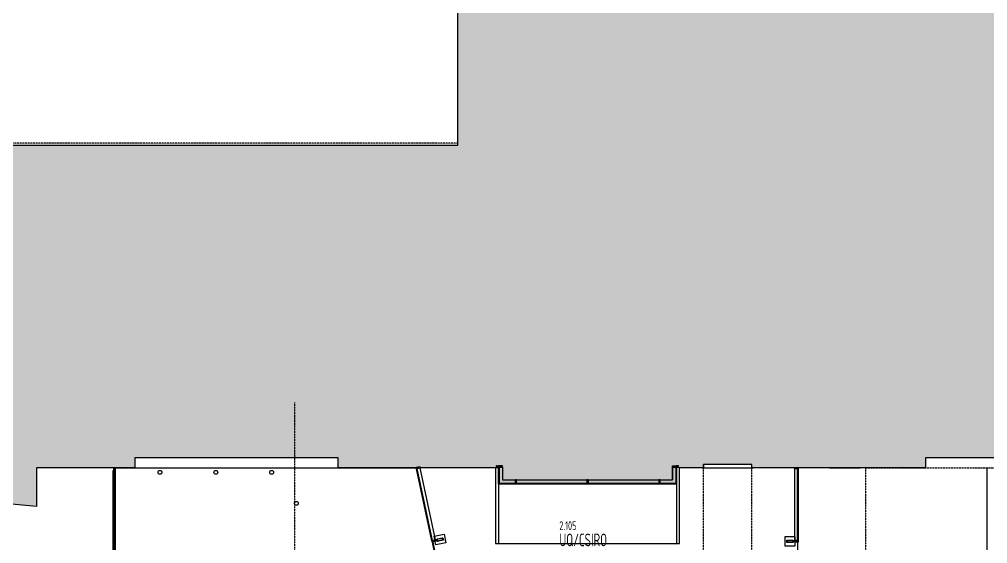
# Model space of a CAD drawing. Header units: millimetres. Extents: x -45258 to 103756, y -3540 to 105026.
# Drawn here: x -12963 to 25188, y 37731 to 58404 of the extents above; entities that cross this region are included whole.
import ezdxf
from ezdxf.enums import TextEntityAlignment as Align

# ---------------------------------------------------------------- set-up
doc = ezdxf.new("R2010")
doc.units = ezdxf.units.MM
doc.header["$LTSCALE"] = 0.4
doc.linetypes.add('BLD-80-FL-2$0$HIDDEN', pattern=[0.375, 0.25, -0.125])
for name, color, linetype in [('BLD-80-FL-2$0$FL-EXST-8CO', 8, 'Continuous'), ('BLD-80-FL-2$0$FU-FIXD-8CO-EXST', 8, 'Continuous'), ('BLD-80-FL-2$0$ST-EXST-1CO', 1, 'Continuous'), ('BLD-80-FL-2$0$ST-EXST-6CO', 6, 'Continuous'), ('BLD-80-FL-2$0$ST-EXST-7CO', 7, 'Continuous'), ('BLD-80-FL-2$0$TX-EXST-6CO', 6, 'Continuous'), ('BLD-80-FL-2$0$WN-EXST-8CO', 8, 'Continuous'), ('XREF', 8, 'Continuous')]:
    doc.layers.add(name, color=color, linetype=linetype)
doc.layers.add('BLD-80-FL-2$0$SI-BUIL-253CO', color=253, linetype='Continuous', lineweight=25)
doc.styles.add('BLD-80-FL-2$0$ISO3098B', font='isocp2.shx', dxfattribs={"width": 0.8})

# ---------------------------------------------------------------- blocks, each defined once
blk = doc.blocks.new('BLD-80-FL-2', base_point=(226.58, 457.44))
at = {"layer": 'BLD-80-FL-2$0$SI-BUIL-253CO'}
blk.add_hatch(color=256, dxfattribs=at).paths.add_polyline_path([(23123.55, 77073.06), (9254.79, 85376.19), (10148.8, 87209.18), (10755.49, 86913.28), (10878.22, 87164.93), (-2603.68, 93740.5), (-2726.42, 93488.84), (-2052.33, 93160.06), (-2730.07, 91776.88), (-7161.66, 94797.4), (-6824.93, 95487.8), (-6797.96, 95474.65), (-6675.22, 95726.31), (-7834.67, 96291.81), (-7214.37, 97563.6), (-6311.15, 97123.07), (-6223.47, 97302.83), (-8569.27, 98446.95), (-8613.1, 98357.07), (-9777.04, 98924.76), (-9470.18, 99553.91), (-9721.84, 99676.66), (-10692.84, 97685.82), (-23365.84, 103866.85), (-23488.58, 103615.18), (-22881.9, 103319.28), (-23780, 101477.9), (-35572.35, 105483.84), (-37309.34, 101922.48), (-35260.09, 100922.99), (-36145.6, 99107.43), (-39561.02, 100773.24), (-39683.76, 100521.57), (-39166.96, 100269.51), (-39692.27, 99192.45), (-42785.82, 100186.01), (-43730.73, 97243.97), (-43979.29, 97365.2), (-45031.38, 95208.1), (-44472.19, 94935.36), (-44665.3, 94334.1), (-39438.83, 91784.98), (-40545.71, 89515.56), (-41085.27, 89778.71), (-41457.91, 89014.71), (-42521.99, 89533.69), (-42332.44, 89804.67), (-42455.36, 89890.65), (-43659.04, 88169.85), (-43618.07, 88141.19), (-44240.58, 87251.25), (-42831.95, 86265.92), (-42885.2, 86156.73), (-37053, 82077.14), (-37774.34, 80598.18), (-38268.67, 80839.28), (-38391.56, 80587.34), (4539.95, 59648.66), (4539.96, 53900.04), (-27575.04, 53900.02), (-27575.04, 47393.43), (-25375.03, 46575.19), (-25375.03, 43675.01), (-21378.8, 43675.01), (-21828.99, 41725), (-39800.05, 41725), (-39800.05, 41174.99), (-21681.52, 41175), (-21825.1, 40553.11), (-12060.03, 39650.94), (-12060.03, 41175.01), (-8185.03, 41175.02), (-8185.03, 41575.01), (-175.03, 41575.01), (-175.03, 41175), (6147.57, 41175), (6147.57, 40547.6), (13152.38, 40550.01), (13152.38, 41200.01), (13249.97, 41200.01), (13249.97, 41175), (14222.95, 41175), (14222.95, 41314.96), (16126.87, 41314.96), (16126.87, 41174.99), (22962.47, 41175), (22962.47, 41574.99), (30987.47, 41575), (30987.47, 41175), (36162.47, 41175), (36162.47, 41575), (44187.47, 41575), (44187.47, 41175.01), (49362.47, 41175), (49362.47, 41725.01), (57387.47, 41725.02), (57387.47, 41175.02), (62562.47, 41175.02), (62562.47, 41725), (70587.47, 41725), (70587.47, 41175), (74612.47, 41174.99), (83787.47, 41174.98), (83787.47, 41175.05), (87812.47, 41175.05), (87811.33, 41725), (90249.97, 41725.04), (90249.97, 41175.04), (103843.9, 41174.98), (103982.92, 41777.16), (99910.08, 43763.61), (99851.21, 43508.61), (98405.17, 44213.9), (98516.95, 44443.09), (58142.45, 64135), (56650.93, 60809.26), (51860.51, 61915.2), (51974.43, 65119.63), (51879.49, 65123.01), (51929.4, 66527.12, 0.41421356), (50893.27, 67639.64), (47865.09, 67747.29), (47908.63, 68972.07), (39909.85, 72878.16), (30173.51, 73224.29), (30276.54, 76122.46), (27118.53, 76234.73), (27015.5, 73336.56), (22078.62, 73512.06), (22026.82, 73515.57), (21399.01, 73537.22)])
at = {"layer": 'BLD-80-FL-2$0$FL-EXST-8CO'}
for p, q in [((2908.31, 41160.01), (-8955.03, 41160)), ((6022.57, 41200), (6022.57, 38192.31)), ((6147.57, 41200), (6147.57, 38183.75)), ((13152.38, 41200), (13152.38, 38183.75)), ((13273.47, 38192.32), (13277.38, 41200)), ((14174.97, 41175), (16174.97, 41175)), ((19187.47, 41175), (20399.97, 41175)), ((6022.57, 38192.31), (13273.47, 38192.32))]:
    blk.add_line(p, q, dxfattribs=at)
for points in [[(-8955.03, 34849.11), (-8955.03, 41175), (-9045.03, 41175)], [(-8985.03, 34849.11), (-8985.03, 41145), (-9045.03, 41145)], [(-9015.03, 34850), (-9015.03, 41105), (-9045.03, 41105)], [(-9045.03, 34950.79), (-9045.03, 41075), (-9045.03, 41075)], [(25399.98, 27445), (25399.97, 41175)]]:
    blk.add_lwpolyline(points, dxfattribs=at)
for points in [[(3997.62, 38560.2), (4070.09, 38217.78), (3678.76, 38134.96), (3606.29, 38477.37)], [(17424.96, 38455.83), (17424.96, 38105.83), (17824.96, 38105.83), (17824.96, 38455.83)]]:
    blk.add_lwpolyline(points, close=True, dxfattribs=at)
at = {"layer": 'BLD-80-FL-2$0$FU-FIXD-8CO-EXST'}
for centre in [(-7196.45, 41000.25), (-4996.45, 41000.26), (-2796.45, 41000.26), (-1820.59, 39775)]:
    blk.add_circle(centre, 75, dxfattribs=at)
at = {"layer": 'BLD-80-FL-2$0$ST-EXST-1CO', "linetype": 'Continuous'}
for p, q in [((4539.96, 53900.04), (4539.95, 59648.66)), ((-27575.04, 53900.02), (4539.96, 53900.04)), ((-175.03, 41575.01), (-8185.03, 41575.01)), ((-8185.03, 41575.01), (-8185.03, 41175.02)), ((-175.03, 41175), (-175.03, 41575.01)), ((16126.87, 41314.96), (14222.95, 41314.96)), ((14222.95, 41314.96), (14222.95, 41175)), ((16126.87, 41174.99), (16126.87, 41314.96)), ((30987.47, 41575), (22962.47, 41574.99)), ((22962.47, 41574.99), (22962.47, 41175)), ((-8185.03, 41175.02), (-12060.03, 41175.01)), ((-12060.03, 41175.01), (-12060.03, 39650.94)), ((6147.57, 41175), (-175.03, 41175)), ((6147.57, 40547.6), (6147.57, 41175)), ((13249.97, 41200.01), (13152.38, 41200.01)), ((13152.38, 41200.01), (13152.38, 40550.01)), ((13249.97, 41175), (13249.97, 41200.01)), ((14222.95, 41175), (13249.97, 41175)), ((22962.47, 41175), (16126.87, 41174.99)), ((-12060.03, 39650.94), (-21825.1, 40553.11)), ((13152.38, 40550.01), (6147.57, 40547.6))]:
    blk.add_line(p, q, dxfattribs=at)
at = {"layer": 'BLD-80-FL-2$0$ST-EXST-6CO'}
for p, q in [((17789.96, 41175), (17194.97, 41175)), ((3969.79, 38329.44), (3728.88, 38278.45)), ((3926.4, 38404.07), (3734.65, 38363.49)), ((3953.46, 38334.16), (3738.23, 38288.61)), ((17499.96, 38325.83), (17746.21, 38325.83)), ((17514.96, 38317.83), (17734.96, 38317.83)), ((17526.96, 38243.83), (17722.96, 38243.83))]:
    blk.add_line(p, q, dxfattribs=at)
at = {"layer": 'BLD-80-FL-2$0$ST-EXST-6CO', "linetype": 'Continuous'}
blk.add_line((17789.96, 41175), (17194.97, 41175), dxfattribs=at)
at = {"layer": 'BLD-80-FL-2$0$ST-EXST-6CO'}
for points in [[(3725.39, 38349.27), (3739.89, 38280.78), (3725.21, 38277.68), (3706.58, 38365.73), (3951.16, 38417.49), (3969.79, 38329.44), (3955.12, 38326.34), (3940.63, 38394.82)], [(17734.96, 38255.83), (17734.96, 38325.83), (17749.96, 38325.83), (17749.96, 38235.83), (17499.96, 38235.83), (17499.96, 38325.83), (17514.96, 38325.83), (17514.96, 38255.83)]]:
    blk.add_lwpolyline(points, dxfattribs=at)
for centre, start, end in [((3737.13, 38351.75), 101.9498, 191.9498), ((3928.88, 38392.33), 11.9498, 101.9498), ((17526.96, 38255.83), 180, 270), ((17722.96, 38255.83), 270, 360)]:
    blk.add_arc(centre, 12, start, end, dxfattribs=at)
at = {"layer": 'BLD-80-FL-2$0$ST-EXST-7CO', "linetype": 'BLD-80-FL-2$0$HIDDEN', "ltscale": 100}
for p, q in [((-1900.37, 43749.98), (-1870.27, 8089.98)), ((16122.68, 27380), (16126.87, 41314.96)), ((20599.99, 41175), (30987.47, 41175.01))]:
    blk.add_line(p, q, dxfattribs=at)
for points in [[(4539.96, 53975.04), (-34700.04, 53975.01), (-34700.04, 48273.34), (-26500.03, 45225.17), (-26500.03, 43999.94), (-27650.03, 44000.01), (-27650.03, 38300), (-9225.02, 31447.18), (-9225.02, 29550), (13749.98, 29550.02)], [(14124.98, 27380), (14222.95, 27380), (14222.95, 41314.96)], [(20599.99, 41175), (20599.97, 37413.54), (23775.04, 36656.52), (23775.04, 32125), (16600.02, 32125)]]:
    blk.add_lwpolyline(points, dxfattribs=at)
at = {"layer": 'BLD-80-FL-2$0$WN-EXST-8CO'}
for p, q in [((3050.99, 41221.9), (2901.88, 41190.35)), ((3049.6, 41219.77), (2929.78, 41194.41)), ((3053.61, 41200.83), (3049.6, 41219.77)), ((3061.34, 41172.98), (3050.99, 41221.9)), ((6059.97, 41250), (6049.97, 41250)), ((6299.97, 41250), (6147.57, 41250)), ((6147.57, 41200), (6147.57, 41249.88)), ((6149.57, 41224), (6149.57, 41248.2)), ((6173.7, 41248.2), (6149.57, 41248.2)), ((6173.7, 41224), (6149.57, 41224)), ((6149.57, 41200), (6149.57, 41222)), ((6173.7, 41222), (6149.57, 41222)), ((6173.7, 41210.53), (6149.57, 41210.53)), ((6173.7, 41224), (6173.7, 41248.2)), ((6173.7, 41200), (6173.7, 41222)), ((6298.17, 41248.2), (6175.7, 41248.2)), ((6175.7, 41228.84), (6175.7, 41248.2)), ((6175.7, 41228.84), (6187.04, 41228.84)), ((6187.04, 41226.54), (6175.7, 41226.54)), ((6175.7, 41202), (6175.7, 41226.54)), ((6187.04, 41226.54), (6187.04, 41228.84)), ((6291.24, 41228.84), (6298.17, 41228.84)), ((6291.24, 41226.54), (6291.24, 41228.79)), ((6291.24, 41226.54), (6298.17, 41226.54)), ((6298.17, 41228.84), (6298.17, 41248.2)), ((6298.17, 41202), (6298.17, 41226.54)), ((6299.97, 41200), (6299.97, 41250)), ((12999.97, 41200), (12999.97, 41250)), ((12999.97, 41250), (13152.38, 41250)), ((13001.77, 41228.84), (13001.77, 41248.2)), ((13001.77, 41248.2), (13124.25, 41248.2)), ((13008.7, 41228.84), (13001.77, 41228.84)), ((13001.77, 41202), (13001.77, 41226.54)), ((13008.7, 41226.54), (13001.77, 41226.54)), ((13008.7, 41226.54), (13008.7, 41228.79)), ((13112.9, 41226.54), (13112.9, 41228.84)), ((13124.25, 41228.84), (13112.9, 41228.84)), ((13112.9, 41226.54), (13124.25, 41226.54)), ((13124.25, 41228.84), (13124.25, 41248.2)), ((13124.25, 41202), (13124.25, 41226.54)), ((13126.24, 41210.53), (13150.37, 41210.53)), ((13126.25, 41224), (13126.25, 41248.2)), ((13126.25, 41248.2), (13150.38, 41248.2)), ((13126.25, 41224), (13150.38, 41224)), ((13126.25, 41200), (13126.25, 41222)), ((13126.25, 41222), (13150.38, 41222)), ((13150.38, 41224), (13150.38, 41248.2)), ((13150.38, 41200), (13150.38, 41222)), ((13152.38, 41200), (13152.38, 41249.88)), ((13239.97, 41250), (13249.97, 41250)), ((2912.24, 41141.43), (2901.91, 41190.22)), ((2927.82, 41193.99), (2904.21, 41189)), ((2909.22, 41165.32), (2904.21, 41189)), ((2932.83, 41170.32), (2909.22, 41165.32)), ((2933.25, 41168.36), (2909.64, 41163.37)), ((2914.19, 41141.84), (2909.64, 41163.37)), ((2935.62, 41157.14), (2912.02, 41152.14)), ((2914.19, 41141.84), (2912.24, 41141.43)), ((3512.7, 38304.25), (2912.24, 41141.43)), ((2914.22, 41141.72), (2922.62, 41140.03)), ((3524.53, 38296), (2919.71, 41153.77)), ((2932.83, 41170.32), (2927.82, 41193.99)), ((3532.75, 38297.74), (2927.93, 41155.51)), ((2933.79, 41175.47), (2929.78, 41194.41)), ((2937.83, 41146.72), (2930.84, 41141.77)), ((2937.8, 41146.84), (2933.25, 41168.36)), ((2933.79, 41175.47), (2944.88, 41177.82)), ((2945.36, 41175.57), (2934.26, 41173.22)), ((2939.34, 41149.21), (2934.26, 41173.22)), ((2937.8, 41146.84), (3061.34, 41172.98)), ((3538.26, 38309.66), (2937.8, 41146.84)), ((3059.16, 41174.57), (2939.34, 41149.21)), ((2945.36, 41175.57), (2944.88, 41177.82)), ((3046.83, 41199.39), (3053.61, 41200.83)), ((3047.3, 41197.14), (3046.84, 41199.35)), ((3047.3, 41197.14), (3054.08, 41198.58)), ((3059.16, 41174.57), (3054.08, 41198.58)), ((3661.8, 38335.81), (3061.34, 41172.98)), ((6059.97, 41200), (6049.97, 41200)), ((6147.57, 41200), (6147.57, 40547.6)), ((6149.57, 41200), (6147.57, 41200)), ((6149.57, 41199.88), (6157.43, 41196.48)), ((6173.7, 41199.88), (6165.83, 41196.48)), ((6173.7, 41200), (6299.97, 41200)), ((6173.7, 41200), (6173.7, 40573.73)), ((6298.17, 41202), (6175.7, 41202)), ((6299.97, 41200), (6299.97, 40700)), ((12999.97, 40700.01), (12999.97, 41200)), ((13126.25, 41200), (12999.97, 41200)), ((12999.97, 41174.99), (12999.97, 40700)), ((13001.77, 41202), (13124.25, 41202)), ((13126.24, 41199.88), (13134.11, 41196.48)), ((13126.25, 41200), (13126.25, 40573.73)), ((13150.37, 41199.88), (13142.51, 41196.48)), ((13150.38, 41200), (13152.38, 41200)), ((13152.38, 41200), (13152.38, 40547.6)), ((13239.97, 41200), (13249.97, 41200)), ((17799.96, 41175), (17789.96, 41175)), ((17799.96, 41145), (17799.96, 41195)), ((17799.96, 41195), (17952.37, 41195)), ((17799.96, 41175), (17799.96, 38285.33)), ((17926.24, 41145), (17799.96, 41145)), ((17801.76, 41173.84), (17801.76, 41193.2)), ((17801.76, 41193.2), (17924.24, 41193.2)), ((17808.69, 41173.84), (17801.76, 41173.84)), ((17801.76, 41147), (17801.76, 41171.54)), ((17808.69, 41171.54), (17801.76, 41171.54)), ((17801.76, 41147), (17924.24, 41147)), ((17808.69, 41171.54), (17808.69, 41173.79)), ((17912.89, 41171.54), (17912.89, 41173.84)), ((17924.24, 41173.84), (17912.89, 41173.84)), ((17912.89, 41171.54), (17924.24, 41171.54)), ((17924.24, 41173.84), (17924.24, 41193.2)), ((17924.24, 41147), (17924.24, 41171.54)), ((17926.23, 41155.53), (17950.36, 41155.53)), ((17926.23, 41144.88), (17934.1, 41141.48)), ((17926.24, 41169), (17926.24, 41193.2)), ((17926.24, 41193.2), (17950.37, 41193.2)), ((17926.24, 38305.83), (17926.25, 41175)), ((17926.24, 41169), (17950.37, 41169)), ((17926.24, 41145), (17926.24, 41167)), ((17926.24, 41167), (17950.37, 41167)), ((17950.36, 41144.88), (17942.5, 41141.48)), ((17950.37, 41169), (17950.37, 41193.2)), ((17950.37, 41145), (17950.37, 41167)), ((17950.37, 41145), (17952.37, 41145)), ((17952.37, 41145), (17952.37, 41194.88)), ((17952.37, 38305.83), (17952.38, 41175)), ((17962.38, 41175), (17952.38, 41175)), ((6147.57, 40547.6), (13152.38, 40547.6)), ((6157.43, 40575.86), (6157.43, 40565.86)), ((6165.83, 40575.86), (6165.83, 40565.86)), ((6173.7, 40573.73), (13126.25, 40573.73)), ((6299.97, 40700), (12999.97, 40700.01)), ((6299.97, 40700), (12999.97, 40700.01)), ((6794.25, 40573.73), (6790.86, 40565.87)), ((6794.25, 40549.6), (6790.86, 40557.47)), ((6844.25, 40700), (6794.25, 40700)), ((6794.25, 40700), (6794.26, 40573.73)), ((6820.26, 40573.73), (6794.26, 40573.73)), ((6820.26, 40549.6), (6794.26, 40549.6)), ((6794.26, 40549.6), (6794.26, 40547.6)), ((6844.26, 40547.6), (6794.38, 40547.6)), ((6815.41, 40698.2), (6796.05, 40698.2)), ((6796.05, 40698.2), (6796.06, 40575.73)), ((6815.41, 40575.73), (6796.06, 40575.73)), ((6804.9, 40573.73), (6804.9, 40549.6)), ((6815.41, 40691.27), (6815.41, 40698.2)), ((6817.72, 40587.07), (6815.41, 40587.07)), ((6815.41, 40575.73), (6815.41, 40587.07)), ((6817.71, 40691.27), (6815.46, 40691.27)), ((6842.25, 40698.2), (6817.71, 40698.2)), ((6817.71, 40691.27), (6817.71, 40698.2)), ((6817.72, 40587.07), (6817.72, 40575.73)), ((6842.25, 40575.73), (6817.72, 40575.73)), ((6820.26, 40573.73), (6820.26, 40549.6)), ((6844.26, 40573.73), (6822.26, 40573.73)), ((6822.26, 40573.73), (6822.26, 40549.6)), ((6844.26, 40549.6), (6822.26, 40549.6)), ((6833.73, 40573.73), (6833.73, 40549.6)), ((6833.73, 40565.87), (12466.34, 40565.88)), ((6833.73, 40557.47), (12466.34, 40557.48)), ((6842.25, 40698.2), (6842.25, 40575.73)), ((6844.26, 40573.73), (6844.26, 40700)), ((6844.26, 40549.6), (6844.26, 40547.6)), ((6844.38, 40573.73), (6847.77, 40565.87)), ((6844.38, 40549.6), (6847.77, 40557.47)), ((9624.97, 40573.73), (9621.58, 40565.87)), ((9624.97, 40549.6), (9621.58, 40557.47)), ((9674.97, 40700), (9624.97, 40700)), ((9624.97, 40700), (9624.97, 40573.73)), ((9650.97, 40573.73), (9624.97, 40573.73)), ((9650.97, 40549.6), (9624.97, 40549.6)), ((9624.97, 40549.6), (9624.97, 40547.6)), ((9674.97, 40547.6), (9625.09, 40547.6)), ((9646.13, 40698.2), (9626.77, 40698.2)), ((9626.77, 40698.2), (9626.77, 40575.73)), ((9646.13, 40575.73), (9626.77, 40575.73)), ((9635.62, 40573.73), (9635.62, 40549.6)), ((9646.13, 40691.27), (9646.13, 40698.2)), ((9648.43, 40587.07), (9646.13, 40587.07)), ((9646.13, 40575.73), (9646.13, 40587.07)), ((9648.43, 40691.27), (9646.18, 40691.27)), ((9672.97, 40698.2), (9648.43, 40698.2)), ((9648.43, 40691.27), (9648.43, 40698.2)), ((9648.43, 40587.07), (9648.43, 40575.73)), ((9672.97, 40575.73), (9648.43, 40575.73)), ((9650.97, 40573.73), (9650.97, 40549.6)), ((9674.97, 40573.73), (9652.97, 40573.73)), ((9652.97, 40573.73), (9652.97, 40549.6)), ((9674.97, 40549.6), (9652.97, 40549.6)), ((9664.44, 40573.73), (9664.44, 40549.6)), ((9672.97, 40698.2), (9672.97, 40575.73)), ((9674.97, 40573.73), (9674.97, 40700)), ((9674.97, 40549.6), (9674.97, 40547.6)), ((9675.09, 40573.73), (9678.49, 40565.87)), ((9675.09, 40549.6), (9678.49, 40557.47)), ((12455.69, 40573.74), (12452.3, 40565.87)), ((12455.69, 40549.61), (12452.3, 40557.47)), ((12505.69, 40700.01), (12455.69, 40700.01)), ((12455.69, 40700.01), (12455.69, 40573.73)), ((12481.69, 40573.73), (12455.69, 40573.73)), ((12481.69, 40549.6), (12455.69, 40549.6)), ((12455.69, 40549.6), (12455.69, 40547.6)), ((12505.69, 40547.6), (12455.81, 40547.6)), ((12476.85, 40698.21), (12457.49, 40698.21)), ((12457.49, 40698.21), (12457.49, 40575.73)), ((12476.85, 40575.73), (12457.49, 40575.73)), ((12466.34, 40573.74), (12466.34, 40549.61)), ((12476.85, 40691.28), (12476.85, 40698.21)), ((12479.15, 40587.08), (12476.85, 40587.08)), ((12476.85, 40575.73), (12476.85, 40587.08)), ((12479.15, 40691.28), (12476.89, 40691.28)), ((12503.69, 40698.21), (12479.15, 40698.21)), ((12479.15, 40691.28), (12479.15, 40698.21)), ((12479.15, 40587.08), (12479.15, 40575.73)), ((12503.69, 40575.73), (12479.15, 40575.73)), ((12481.69, 40573.73), (12481.69, 40549.6)), ((12505.69, 40573.73), (12483.69, 40573.73)), ((12483.69, 40573.73), (12483.69, 40549.6)), ((12505.69, 40549.6), (12483.69, 40549.6)), ((12495.16, 40573.74), (12495.16, 40549.61)), ((12503.69, 40698.21), (12503.69, 40575.73)), ((12505.69, 40573.73), (12505.69, 40700.01)), ((12505.69, 40549.6), (12505.69, 40547.6)), ((12505.81, 40573.74), (12509.2, 40565.87)), ((12505.81, 40549.61), (12509.2, 40557.47)), ((13134.11, 40575.87), (13134.11, 40565.87)), ((13142.51, 40575.87), (13142.51, 40565.87)), ((3514.66, 38304.67), (3512.7, 38304.25)), ((3512.7, 38304.25), (3523.03, 38255.46)), ((3514.63, 38304.79), (3521.63, 38309.74)), ((3514.66, 38304.67), (3519.21, 38283.14)), ((3540.45, 38299.37), (3516.84, 38294.37)), ((3542.82, 38288.14), (3519.21, 38283.14)), ((3543.23, 38286.18), (3519.62, 38281.19)), ((3519.62, 38281.19), (3524.64, 38257.51)), ((3672.15, 38286.89), (3523.05, 38255.34)), ((3532.75, 38297.74), (3524.53, 38296)), ((3532.77, 38297.74), (3524.55, 38296)), ((3548.24, 38262.51), (3524.64, 38257.51)), ((3538.24, 38309.78), (3529.84, 38311.47)), ((3555.65, 38262.24), (3531.19, 38257.06)), ((3536.37, 38232.6), (3531.19, 38257.06)), ((3553.34, 38258.68), (3534.75, 38254.75)), ((3539.31, 38233.22), (3534.75, 38254.75)), ((3539.31, 38233.22), (3536.37, 38232.6)), ((3555.41, 38248.9), (3536.82, 38244.96)), ((3538.26, 38309.66), (3661.8, 38335.81)), ((3538.26, 38309.66), (3542.82, 38288.14)), ((3539.31, 38233.22), (3543.21, 38231.68)), ((3660.45, 38333.48), (3540.63, 38308.12)), ((3540.63, 38308.12), (3545.71, 38284.11)), ((3543.23, 38286.18), (3548.24, 38262.51)), ((3556.81, 38286.46), (3545.71, 38284.11)), ((3546.19, 38281.86), (3557.29, 38284.21)), ((3546.19, 38281.86), (3550.2, 38262.92)), ((3670.02, 38288.28), (3550.2, 38262.92)), ((3557.89, 38237.16), (3553.34, 38258.68)), ((3557.89, 38237.16), (3554.95, 38234.17)), ((3560.83, 38237.78), (3555.65, 38262.24)), ((3556.81, 38286.46), (3557.29, 38284.21)), ((3560.83, 38237.78), (3557.89, 38237.16)), ((3658.75, 38308.04), (3665.53, 38309.47)), ((3658.75, 38308.04), (3659.22, 38305.83)), ((3659.23, 38305.79), (3666.01, 38307.22)), ((3660.45, 38333.48), (3665.53, 38309.47)), ((3661.8, 38335.81), (3672.15, 38286.89)), ((3666.01, 38307.22), (3670.02, 38288.28)), ((17926.24, 38305.83), (17799.96, 38305.83)), ((17799.96, 38305.83), (17799.96, 38255.83)), ((17799.96, 38255.83), (17952.37, 38255.83)), ((17801.76, 38303.83), (17924.24, 38303.83)), ((17801.76, 38303.83), (17801.76, 38279.29)), ((17808.69, 38279.29), (17801.76, 38279.29)), ((17808.69, 38276.99), (17801.76, 38276.99)), ((17801.76, 38276.99), (17801.76, 38257.63)), ((17801.76, 38257.63), (17924.24, 38257.63)), ((17808.69, 38279.29), (17808.69, 38277.04)), ((17912.89, 38279.29), (17912.89, 38276.99)), ((17912.89, 38279.29), (17924.24, 38279.29)), ((17924.24, 38276.99), (17912.89, 38276.99)), ((17919.04, 38230.83), (17919.04, 38255.83)), ((17919.04, 38255.83), (17944.04, 38255.83)), ((17919.04, 38230.83), (17922.04, 38230.83)), ((17922.04, 38252.83), (17941.04, 38252.83)), ((17922.04, 38230.83), (17922.04, 38252.83)), ((17922.04, 38242.83), (17941.04, 38242.83)), ((17922.04, 38230.83), (17925.54, 38228.52)), ((17924.24, 38303.83), (17924.24, 38279.29)), ((17924.24, 38276.99), (17924.24, 38257.63)), ((17926.23, 38305.96), (17934.1, 38309.35)), ((17926.23, 38295.31), (17950.36, 38295.31)), ((17926.24, 38305.83), (17926.24, 38283.83)), ((17926.24, 38283.83), (17950.37, 38283.83)), ((17926.24, 38281.83), (17950.37, 38281.83)), ((17926.24, 38281.83), (17926.24, 38257.63)), ((17926.24, 38257.63), (17950.37, 38257.63)), ((17934.08, 38295.31), (17942.48, 38295.31)), ((17934.1, 38295.31), (17942.5, 38295.31)), ((17941.04, 38230.83), (17937.54, 38228.52)), ((17941.04, 38230.83), (17941.04, 38252.83)), ((17941.04, 38230.83), (17944.04, 38230.83)), ((17950.36, 38305.96), (17942.5, 38309.35)), ((17944.04, 38230.83), (17944.04, 38255.83)), ((17950.37, 38305.83), (17952.37, 38305.83)), ((17950.37, 38305.83), (17950.37, 38283.83)), ((17950.37, 38281.83), (17950.37, 38257.63)), ((17952.37, 38305.83), (17952.37, 38255.96))]:
    blk.add_line(p, q, dxfattribs=at)
for points in [[(6147.57, 41200), (6059.97, 41200), (6059.97, 41250), (6147.57, 41250)], [(6144.57, 41203), (6062.97, 41203), (6062.97, 41247), (6144.57, 41247)], [(6157.43, 41210.53), (6165.83, 41210.53), (6165.83, 40575.86), (6157.43, 40575.86)], [(13142.51, 41210.53), (13134.11, 41210.53), (13134.11, 40575.87), (13142.51, 40575.87)], [(13152.38, 41200), (13239.97, 41200), (13239.97, 41250), (13152.38, 41250)], [(13155.38, 41203), (13236.97, 41203), (13236.97, 41247), (13155.38, 41247)], [(17934.11, 41155.53), (17942.49, 41155.53), (17942.5, 38295.31), (17934.11, 38295.31)], [(6157.43, 40565.86), (6804.9, 40565.86), (6804.9, 40557.47), (6157.43, 40557.46)], [(12495.16, 40565.87), (13142.51, 40565.87), (13142.51, 40557.46), (12495.16, 40557.47)], [(3701.61, 37541.22), (3689.87, 37538.73), (3540.25, 38245.69), (3551.99, 38248.17)], [(3718.48, 38309.47), (3669.56, 38299.12), (3664.39, 38323.58), (3713.3, 38333.93)], [(17749.96, 38293.33), (17799.96, 38293.33), (17799.96, 38268.33), (17749.96, 38268.33)], [(17925.54, 37520.22), (17937.54, 37520.22), (17937.54, 38242.83), (17925.54, 38242.83)]]:
    blk.add_lwpolyline(points, close=True, dxfattribs=at)
at = {"layer": 'BLD-80-FL-2$0$TX-EXST-6CO', "linetype": 'Continuous', "style": 'BLD-80-FL-2$0$ISO3098B'}
for s, height, width, p in [('2.105', 350, 0.714286, (8540.11, 39071.04)), ('UQ/CSIRO', 500, 0.7, (8540.11, 38585))]:
    blk.add_text(s, height=height, rotation=0.00005, dxfattribs=dict(at, width=width)).set_placement(p, align=Align.TOP_LEFT)

msp = doc.modelspace()

# ---------------------------------------------------------------- block references
at = {"layer": 'XREF'}
msp.add_blockref('BLD-80-FL-2', (0, 0), dxfattribs=at)

doc.saveas('drawing.dxf')
